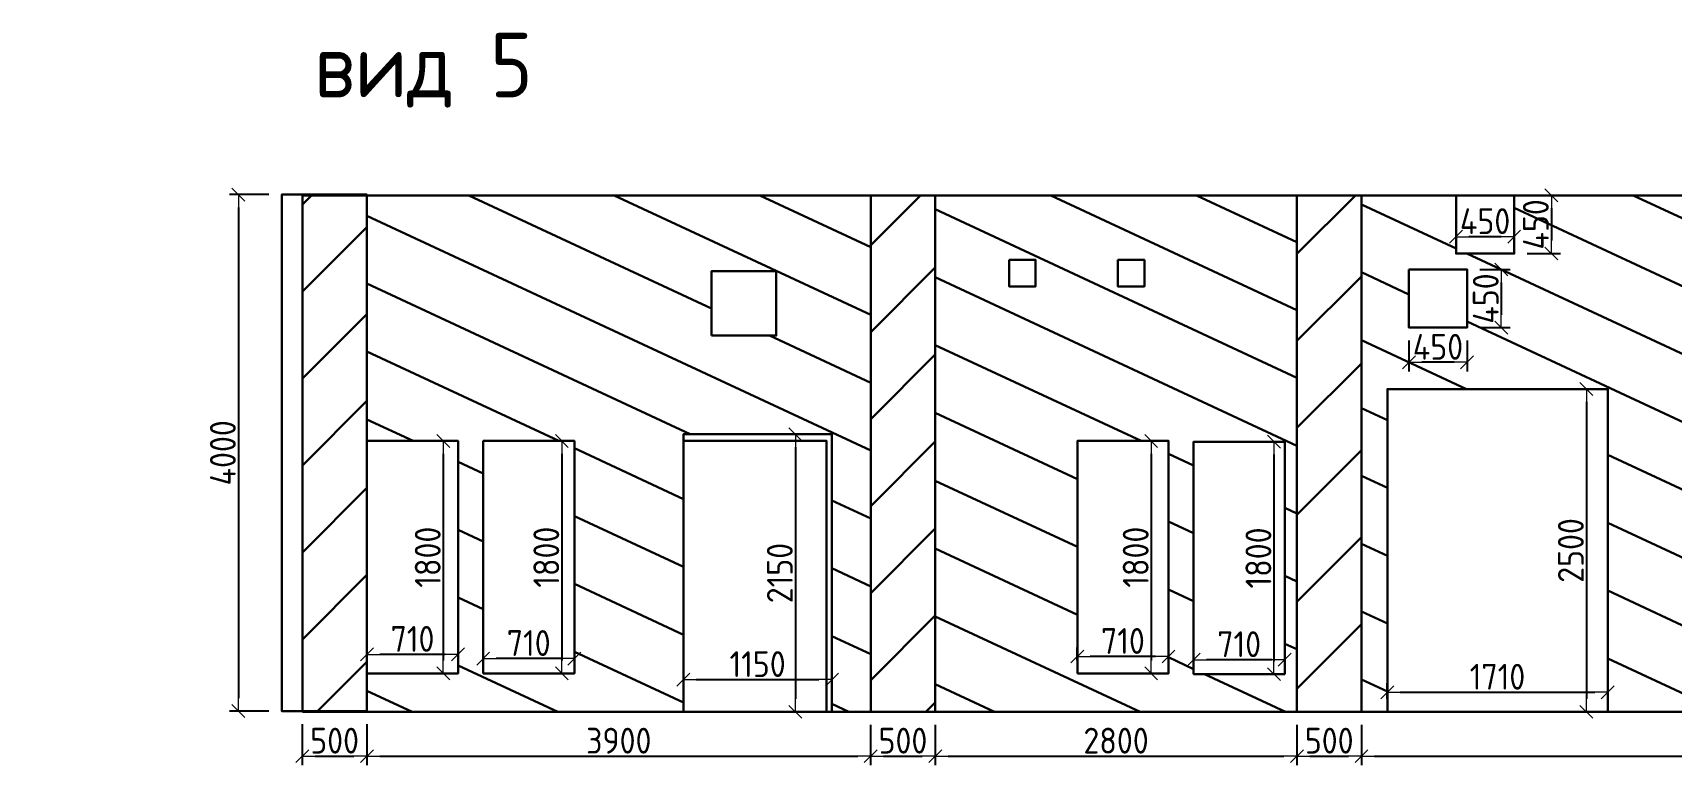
# Model space of a CAD drawing. Header units: millimetres. Extents: x -213536 to 1564669, y 70501 to 942238.
# Drawn here: x -22313 to -9628, y 116872 to 122544 of the extents above; entities that cross this region are included whole.
import ezdxf

# ---------------------------------------------------------------- set-up
doc = ezdxf.new("R2010")
doc.units = ezdxf.units.MM
doc.layers.add('1) серпянка', color=2, linetype='Continuous')
doc.layers.add('Основные линии', color=7, linetype='Continuous', lineweight=30)
doc.layers.add('Размеры', color=7, linetype='Continuous', lineweight=15)
doc.styles.add('СПДС', font='isocpeur.ttf', dxfattribs={"width": 0.9})
doc.dimstyles.new('Размера А3', dxfattribs={"dimtxt": 200, "dimasz": 100, "dimexe": 70, "dimexo": 100, "dimgap": 20, "dimtad": 1, "dimdec": 0, "dimrnd": 10, "dimzin": 0, "dimdsep": 46, "dimtxsty": 'СПДС', "dimblk": 'ARROWHEAD_6', "dimcen": 1, "dimclrd": 256, "dimclre": 256, "dimclrt": 256, "dimazin": 0, "dimtfac": 1, "dimtdec": 0, "dimtmove": 2, "dimatfit": 3, "dimfxl": 1, "dimtolj": 1, "dimtzin": 0, "dimarcsym": 0})

# ---------------------------------------------------------------- blocks, each defined once
blk = doc.blocks.new('ARROWHEAD_6')
at = {"color": 0, "linetype": 'Continuous'}
for p, q in [((0, 0), (-1, 0)), ((-0.5, -0.5), (0.5, 0.5))]:
    blk.add_line(p, q, dxfattribs=at)
blk = doc.blocks.new('*D983')
at = {"layer": 'Defpoints', "color": 0, "lineweight": 30, "transparency": 16777216}
for p in [(-20386, 121291), (-20721, 117291), (-20386, 117291)]:
    blk.add_point(p, dxfattribs=at)
at = {"layer": 'Размеры', "lineweight": -2, "transparency": 16777216}
for p, q in [((-20486, 121291), (-20791, 121291)), ((-20721, 121191), (-20721, 117391)), ((-20486, 117291), (-20791, 117291))]:
    blk.add_line(p, q, dxfattribs=at)
at = {"layer": 'Размеры', "lineweight": -2, "transparency": 16777216, "xscale": 100, "yscale": 100, "zscale": 100}
for p, rotation in [((-20721, 121291), 90), ((-20721, 117291), 270)]:
    blk.add_blockref('ARROWHEAD_6', p, dxfattribs=dict(at, rotation=rotation))
at = {"layer": 'Размеры', "lineweight": 25, "transparency": 16777216, "insert": (-20841, 119291), "char_height": 200, "attachment_point": 5, "rotation": 90, "style": 'СПДС'}
blk.add_mtext('\\A1;4000', dxfattribs=at)
blk = doc.blocks.new('*D984')
at = {"layer": 'Defpoints', "color": 0, "lineweight": 30, "transparency": 16777216}
for p in [(-20226, 117291), (-19726, 117291), (-19726, 116942)]:
    blk.add_point(p, dxfattribs=at)
at = {"layer": 'Размеры', "lineweight": -2, "transparency": 16777216}
for p, q in [((-20226, 117191), (-20226, 116872)), ((-19726, 117191), (-19726, 116872)), ((-20126, 116942), (-19826, 116942))]:
    blk.add_line(p, q, dxfattribs=at)
at = {"layer": 'Размеры', "lineweight": -2, "transparency": 16777216, "xscale": 100, "yscale": 100, "zscale": 100, "rotation": 180}
blk.add_blockref('ARROWHEAD_6', (-20226, 116942), dxfattribs=at)
at = {"layer": 'Размеры', "lineweight": -2, "transparency": 16777216, "xscale": 100, "yscale": 100, "zscale": 100}
blk.add_blockref('ARROWHEAD_6', (-19726, 116942), dxfattribs=at)
at = {"layer": 'Размеры', "lineweight": 25, "transparency": 16777216, "insert": (-19976, 117062), "char_height": 200, "attachment_point": 5, "style": 'СПДС'}
blk.add_mtext('\\A1;500', dxfattribs=at)
blk = doc.blocks.new('*D985')
at = {"layer": 'Defpoints', "color": 0, "lineweight": 30, "transparency": 16777216}
for p in [(-19726, 117285), (-15826, 117285), (-15826, 116942)]:
    blk.add_point(p, dxfattribs=at)
at = {"layer": 'Размеры', "lineweight": -2, "transparency": 16777216}
for p, q in [((-19726, 117185), (-19726, 116872)), ((-15826, 117185), (-15826, 116872)), ((-19626, 116942), (-15926, 116942))]:
    blk.add_line(p, q, dxfattribs=at)
at = {"layer": 'Размеры', "lineweight": -2, "transparency": 16777216, "xscale": 100, "yscale": 100, "zscale": 100, "rotation": 180}
blk.add_blockref('ARROWHEAD_6', (-19726, 116942), dxfattribs=at)
at = {"layer": 'Размеры', "lineweight": -2, "transparency": 16777216, "xscale": 100, "yscale": 100, "zscale": 100}
blk.add_blockref('ARROWHEAD_6', (-15826, 116942), dxfattribs=at)
at = {"layer": 'Размеры', "lineweight": 25, "transparency": 16777216, "insert": (-17776, 117062), "char_height": 200, "attachment_point": 5, "style": 'СПДС'}
blk.add_mtext('\\A1;3900', dxfattribs=at)
blk = doc.blocks.new('*D986')
at = {"layer": 'Defpoints', "color": 0, "lineweight": 30, "transparency": 16777216}
for p in [(-15826, 117285), (-15326, 117285), (-15326, 116942)]:
    blk.add_point(p, dxfattribs=at)
at = {"layer": 'Размеры', "lineweight": -2, "transparency": 16777216}
for p, q in [((-15826, 117185), (-15826, 116872)), ((-15326, 117185), (-15326, 116872)), ((-15726, 116942), (-15426, 116942))]:
    blk.add_line(p, q, dxfattribs=at)
at = {"layer": 'Размеры', "lineweight": -2, "transparency": 16777216, "xscale": 100, "yscale": 100, "zscale": 100, "rotation": 180}
blk.add_blockref('ARROWHEAD_6', (-15826, 116942), dxfattribs=at)
at = {"layer": 'Размеры', "lineweight": -2, "transparency": 16777216, "xscale": 100, "yscale": 100, "zscale": 100}
blk.add_blockref('ARROWHEAD_6', (-15326, 116942), dxfattribs=at)
at = {"layer": 'Размеры', "lineweight": 25, "transparency": 16777216, "insert": (-15576, 117062), "char_height": 200, "attachment_point": 5, "style": 'СПДС'}
blk.add_mtext('\\A1;500', dxfattribs=at)
blk = doc.blocks.new('*D987')
at = {"layer": 'Defpoints', "color": 0, "lineweight": 30, "transparency": 16777216}
for p in [(-15326, 117285), (-12526, 117285), (-12526, 116942)]:
    blk.add_point(p, dxfattribs=at)
at = {"layer": 'Размеры', "lineweight": -2, "transparency": 16777216}
for p, q in [((-15326, 117185), (-15326, 116872)), ((-12526, 117185), (-12526, 116872)), ((-15226, 116942), (-12626, 116942))]:
    blk.add_line(p, q, dxfattribs=at)
at = {"layer": 'Размеры', "lineweight": -2, "transparency": 16777216, "xscale": 100, "yscale": 100, "zscale": 100, "rotation": 180}
blk.add_blockref('ARROWHEAD_6', (-15326, 116942), dxfattribs=at)
at = {"layer": 'Размеры', "lineweight": -2, "transparency": 16777216, "xscale": 100, "yscale": 100, "zscale": 100}
blk.add_blockref('ARROWHEAD_6', (-12526, 116942), dxfattribs=at)
at = {"layer": 'Размеры', "lineweight": 25, "transparency": 16777216, "insert": (-13926, 117062), "char_height": 200, "attachment_point": 5, "style": 'СПДС'}
blk.add_mtext('\\A1;2800', dxfattribs=at)
blk = doc.blocks.new('*D988')
at = {"layer": 'Defpoints', "color": 0, "lineweight": 30, "transparency": 16777216}
for p in [(-12526, 117285), (-12026, 117285), (-12026, 116942)]:
    blk.add_point(p, dxfattribs=at)
at = {"layer": 'Размеры', "lineweight": -2, "transparency": 16777216}
for p, q in [((-12526, 117185), (-12526, 116872)), ((-12026, 117185), (-12026, 116872)), ((-12426, 116942), (-12126, 116942))]:
    blk.add_line(p, q, dxfattribs=at)
at = {"layer": 'Размеры', "lineweight": -2, "transparency": 16777216, "xscale": 100, "yscale": 100, "zscale": 100, "rotation": 180}
blk.add_blockref('ARROWHEAD_6', (-12526, 116942), dxfattribs=at)
at = {"layer": 'Размеры', "lineweight": -2, "transparency": 16777216, "xscale": 100, "yscale": 100, "zscale": 100}
blk.add_blockref('ARROWHEAD_6', (-12026, 116942), dxfattribs=at)
at = {"layer": 'Размеры', "lineweight": 25, "transparency": 16777216, "insert": (-12276, 117062), "char_height": 200, "attachment_point": 5, "style": 'СПДС'}
blk.add_mtext('\\A1;500', dxfattribs=at)
blk = doc.blocks.new('*D989')
at = {"layer": 'Defpoints', "color": 0, "lineweight": 30, "transparency": 16777216}
for p in [(-12026, 117285), (-6526, 117285), (-6526, 116942)]:
    blk.add_point(p, dxfattribs=at)
at = {"layer": 'Размеры', "lineweight": -2, "transparency": 16777216}
for p, q in [((-12026, 117185), (-12026, 116872)), ((-6526, 117185), (-6526, 116872)), ((-11926, 116942), (-6626, 116942))]:
    blk.add_line(p, q, dxfattribs=at)
at = {"layer": 'Размеры', "lineweight": -2, "transparency": 16777216, "xscale": 100, "yscale": 100, "zscale": 100, "rotation": 180}
blk.add_blockref('ARROWHEAD_6', (-12026, 116942), dxfattribs=at)
at = {"layer": 'Размеры', "lineweight": -2, "transparency": 16777216, "xscale": 100, "yscale": 100, "zscale": 100}
blk.add_blockref('ARROWHEAD_6', (-6526, 116942), dxfattribs=at)
at = {"layer": 'Размеры', "lineweight": 25, "transparency": 16777216, "insert": (-9276, 117062), "char_height": 200, "attachment_point": 5, "style": 'СПДС'}
blk.add_mtext('\\A1;5500', dxfattribs=at)
blk = doc.blocks.new('*D1038')
at = {"layer": 'Defpoints', "color": 0, "lineweight": 30, "transparency": 16777216}
for p in [(-16126, 119435), (-16409, 117285), (-16126, 117285)]:
    blk.add_point(p, dxfattribs=at)
at = {"layer": 'Размеры', "lineweight": -2, "transparency": 16777216}
for p, q in [((-16226, 119435), (-16479, 119435)), ((-16409, 119335), (-16409, 117385)), ((-16226, 117285), (-16479, 117285))]:
    blk.add_line(p, q, dxfattribs=at)
at = {"layer": 'Размеры', "lineweight": -2, "transparency": 16777216, "xscale": 100, "yscale": 100, "zscale": 100}
for p, rotation in [((-16409, 119435), 90), ((-16409, 117285), 270)]:
    blk.add_blockref('ARROWHEAD_6', p, dxfattribs=dict(at, rotation=rotation))
at = {"layer": 'Размеры', "lineweight": 25, "transparency": 16777216, "insert": (-16529, 118360), "char_height": 200, "attachment_point": 5, "rotation": 90, "style": 'СПДС'}
blk.add_mtext('\\A1;2150', dxfattribs=at)
blk = doc.blocks.new('*D1039')
at = {"layer": 'Defpoints', "color": 0, "lineweight": 30, "transparency": 16777216}
for p in [(-16126, 117535), (-17276, 117285), (-16126, 117285)]:
    blk.add_point(p, dxfattribs=at)
at = {"layer": 'Размеры', "lineweight": -2, "transparency": 16777216}
for p, q in [((-17276, 117385), (-17276, 117605)), ((-16126, 117385), (-16126, 117605)), ((-17176, 117535), (-16226, 117535))]:
    blk.add_line(p, q, dxfattribs=at)
at = {"layer": 'Размеры', "lineweight": -2, "transparency": 16777216, "xscale": 100, "yscale": 100, "zscale": 100, "rotation": 180}
blk.add_blockref('ARROWHEAD_6', (-17276, 117535), dxfattribs=at)
at = {"layer": 'Размеры', "lineweight": -2, "transparency": 16777216, "xscale": 100, "yscale": 100, "zscale": 100}
blk.add_blockref('ARROWHEAD_6', (-16126, 117535), dxfattribs=at)
at = {"layer": 'Размеры', "lineweight": 25, "transparency": 16777216, "insert": (-16701, 117655), "char_height": 200, "attachment_point": 5, "style": 'СПДС'}
blk.add_mtext('\\A1;1150', dxfattribs=at)
blk = doc.blocks.new('*D1040')
at = {"layer": 'Defpoints', "color": 0, "lineweight": 30, "transparency": 16777216}
for p in [(-18120, 119383), (-18217, 117583), (-18120, 117583)]:
    blk.add_point(p, dxfattribs=at)
at = {"layer": 'Размеры', "lineweight": -2, "transparency": 16777216}
for p, q in [((-18220, 119383), (-18287, 119383)), ((-18217, 119283), (-18217, 117683)), ((-18220, 117583), (-18287, 117583))]:
    blk.add_line(p, q, dxfattribs=at)
at = {"layer": 'Размеры', "lineweight": -2, "transparency": 16777216, "xscale": 100, "yscale": 100, "zscale": 100}
for p, rotation in [((-18217, 119383), 90), ((-18217, 117583), 270)]:
    blk.add_blockref('ARROWHEAD_6', p, dxfattribs=dict(at, rotation=rotation))
at = {"layer": 'Размеры', "lineweight": 25, "transparency": 16777216, "insert": (-18337, 118483), "char_height": 200, "attachment_point": 5, "rotation": 90, "style": 'СПДС'}
blk.add_mtext('\\A1;1800', dxfattribs=at)
blk = doc.blocks.new('*D1041')
at = {"layer": 'Defpoints', "color": 0, "lineweight": 30, "transparency": 16777216}
for p in [(-18826, 117698), (-18826, 117583), (-18120, 117583)]:
    blk.add_point(p, dxfattribs=at)
at = {"layer": 'Размеры', "lineweight": -2, "transparency": 16777216}
for p, q in [((-18826, 117683), (-18826, 117768)), ((-18120, 117683), (-18120, 117768)), ((-18220, 117698), (-18726, 117698))]:
    blk.add_line(p, q, dxfattribs=at)
at = {"layer": 'Размеры', "lineweight": -2, "transparency": 16777216, "xscale": 100, "yscale": 100, "zscale": 100, "rotation": 180}
blk.add_blockref('ARROWHEAD_6', (-18826, 117698), dxfattribs=at)
at = {"layer": 'Размеры', "lineweight": -2, "transparency": 16777216, "xscale": 100, "yscale": 100, "zscale": 100}
blk.add_blockref('ARROWHEAD_6', (-18120, 117698), dxfattribs=at)
at = {"layer": 'Размеры', "lineweight": 25, "transparency": 16777216, "insert": (-18473, 117818), "char_height": 200, "attachment_point": 5, "style": 'СПДС'}
blk.add_mtext('\\A1;710', dxfattribs=at)
blk = doc.blocks.new('*D1042')
at = {"layer": 'Defpoints', "color": 0, "lineweight": 30, "transparency": 16777216}
for p in [(-19020, 119383), (-19135, 117583), (-19020, 117583)]:
    blk.add_point(p, dxfattribs=at)
at = {"layer": 'Размеры', "lineweight": -2, "transparency": 16777216}
for p, q in [((-19120, 119383), (-19205, 119383)), ((-19135, 119283), (-19135, 117683)), ((-19120, 117583), (-19205, 117583))]:
    blk.add_line(p, q, dxfattribs=at)
at = {"layer": 'Размеры', "lineweight": -2, "transparency": 16777216, "xscale": 100, "yscale": 100, "zscale": 100}
for p, rotation in [((-19135, 119383), 90), ((-19135, 117583), 270)]:
    blk.add_blockref('ARROWHEAD_6', p, dxfattribs=dict(at, rotation=rotation))
at = {"layer": 'Размеры', "lineweight": 25, "transparency": 16777216, "insert": (-19255, 118483), "char_height": 200, "attachment_point": 5, "rotation": 90, "style": 'СПДС'}
blk.add_mtext('\\A1;1800', dxfattribs=at)
blk = doc.blocks.new('*D1043')
at = {"layer": 'Defpoints', "color": 0, "lineweight": 30, "transparency": 16777216}
for p in [(-19726, 117730), (-19726, 117583), (-19020, 117583)]:
    blk.add_point(p, dxfattribs=at)
at = {"layer": 'Размеры', "lineweight": -2, "transparency": 16777216}
for p, q in [((-19726, 117683), (-19726, 117800)), ((-19120, 117730), (-19626, 117730)), ((-19020, 117683), (-19020, 117800))]:
    blk.add_line(p, q, dxfattribs=at)
at = {"layer": 'Размеры', "lineweight": -2, "transparency": 16777216, "xscale": 100, "yscale": 100, "zscale": 100, "rotation": 180}
blk.add_blockref('ARROWHEAD_6', (-19726, 117730), dxfattribs=at)
at = {"layer": 'Размеры', "lineweight": -2, "transparency": 16777216, "xscale": 100, "yscale": 100, "zscale": 100}
blk.add_blockref('ARROWHEAD_6', (-19020, 117730), dxfattribs=at)
at = {"layer": 'Размеры', "lineweight": 25, "transparency": 16777216, "insert": (-19373, 117850), "char_height": 200, "attachment_point": 5, "style": 'СПДС'}
blk.add_mtext('\\A1;710', dxfattribs=at)
blk = doc.blocks.new('*D1044')
at = {"layer": 'Defpoints', "color": 0, "lineweight": 30, "transparency": 16777216}
for p in [(-13520, 119383), (-13654, 117583), (-13520, 117583)]:
    blk.add_point(p, dxfattribs=at)
at = {"layer": 'Размеры', "lineweight": -2, "transparency": 16777216}
for p, q in [((-13620, 119383), (-13724, 119383)), ((-13654, 119283), (-13654, 117683)), ((-13620, 117583), (-13724, 117583))]:
    blk.add_line(p, q, dxfattribs=at)
at = {"layer": 'Размеры', "lineweight": -2, "transparency": 16777216, "xscale": 100, "yscale": 100, "zscale": 100}
for p, rotation in [((-13654, 119383), 90), ((-13654, 117583), 270)]:
    blk.add_blockref('ARROWHEAD_6', p, dxfattribs=dict(at, rotation=rotation))
at = {"layer": 'Размеры', "lineweight": 25, "transparency": 16777216, "insert": (-13774, 118483), "char_height": 200, "attachment_point": 5, "rotation": 90, "style": 'СПДС'}
blk.add_mtext('\\A1;1800', dxfattribs=at)
blk = doc.blocks.new('*D1045')
at = {"layer": 'Defpoints', "color": 0, "lineweight": 30, "transparency": 16777216}
for p in [(-14226, 117714), (-14226, 117583), (-13520, 117583)]:
    blk.add_point(p, dxfattribs=at)
at = {"layer": 'Размеры', "lineweight": -2, "transparency": 16777216}
for p, q in [((-14226, 117683), (-14226, 117784)), ((-13520, 117683), (-13520, 117784)), ((-13620, 117714), (-14126, 117714))]:
    blk.add_line(p, q, dxfattribs=at)
at = {"layer": 'Размеры', "lineweight": -2, "transparency": 16777216, "xscale": 100, "yscale": 100, "zscale": 100, "rotation": 180}
blk.add_blockref('ARROWHEAD_6', (-14226, 117714), dxfattribs=at)
at = {"layer": 'Размеры', "lineweight": -2, "transparency": 16777216, "xscale": 100, "yscale": 100, "zscale": 100}
blk.add_blockref('ARROWHEAD_6', (-13520, 117714), dxfattribs=at)
at = {"layer": 'Размеры', "lineweight": 25, "transparency": 16777216, "insert": (-13873, 117834), "char_height": 200, "attachment_point": 5, "style": 'СПДС'}
blk.add_mtext('\\A1;710', dxfattribs=at)
blk = doc.blocks.new('*D1046')
at = {"layer": 'Defpoints', "color": 0, "lineweight": 30, "transparency": 16777216}
for p in [(-13326, 117689), (-13326, 117577), (-12620, 117577)]:
    blk.add_point(p, dxfattribs=at)
at = {"layer": 'Размеры', "lineweight": -2, "transparency": 16777216}
for p, q in [((-13326, 117677), (-13326, 117759)), ((-12620, 117677), (-12620, 117759)), ((-12720, 117689), (-13226, 117689))]:
    blk.add_line(p, q, dxfattribs=at)
at = {"layer": 'Размеры', "lineweight": -2, "transparency": 16777216, "xscale": 100, "yscale": 100, "zscale": 100, "rotation": 180}
blk.add_blockref('ARROWHEAD_6', (-13326, 117689), dxfattribs=at)
at = {"layer": 'Размеры', "lineweight": -2, "transparency": 16777216, "xscale": 100, "yscale": 100, "zscale": 100}
blk.add_blockref('ARROWHEAD_6', (-12620, 117689), dxfattribs=at)
at = {"layer": 'Размеры', "lineweight": 25, "transparency": 16777216, "insert": (-12973, 117809), "char_height": 200, "attachment_point": 5, "style": 'СПДС'}
blk.add_mtext('\\A1;710', dxfattribs=at)
blk = doc.blocks.new('*D1047')
at = {"layer": 'Defpoints', "color": 0, "lineweight": 30, "transparency": 16777216}
for p in [(-12620, 119377), (-12704, 117577), (-12620, 117577)]:
    blk.add_point(p, dxfattribs=at)
at = {"layer": 'Размеры', "lineweight": -2, "transparency": 16777216}
for p, q in [((-12720, 119377), (-12774, 119377)), ((-12704, 119277), (-12704, 117677)), ((-12720, 117577), (-12774, 117577))]:
    blk.add_line(p, q, dxfattribs=at)
at = {"layer": 'Размеры', "lineweight": -2, "transparency": 16777216, "xscale": 100, "yscale": 100, "zscale": 100}
for p, rotation in [((-12704, 119377), 90), ((-12704, 117577), 270)]:
    blk.add_blockref('ARROWHEAD_6', p, dxfattribs=dict(at, rotation=rotation))
at = {"layer": 'Размеры', "lineweight": 25, "transparency": 16777216, "insert": (-12824, 118477), "char_height": 200, "attachment_point": 5, "rotation": 90, "style": 'СПДС'}
blk.add_mtext('\\A1;1800', dxfattribs=at)
blk = doc.blocks.new('*D1048')
at = {"layer": 'Defpoints', "color": 0, "lineweight": 30, "transparency": 16777216}
for p in [(-10120, 117437), (-11826, 117285), (-10120, 117285)]:
    blk.add_point(p, dxfattribs=at)
at = {"layer": 'Размеры', "lineweight": -2, "transparency": 16777216}
for p, q in [((-11826, 117385), (-11826, 117507)), ((-10120, 117385), (-10120, 117507)), ((-11726, 117437), (-10220, 117437))]:
    blk.add_line(p, q, dxfattribs=at)
at = {"layer": 'Размеры', "lineweight": -2, "transparency": 16777216, "xscale": 100, "yscale": 100, "zscale": 100, "rotation": 180}
blk.add_blockref('ARROWHEAD_6', (-11826, 117437), dxfattribs=at)
at = {"layer": 'Размеры', "lineweight": -2, "transparency": 16777216, "xscale": 100, "yscale": 100, "zscale": 100}
blk.add_blockref('ARROWHEAD_6', (-10120, 117437), dxfattribs=at)
at = {"layer": 'Размеры', "lineweight": 25, "transparency": 16777216, "insert": (-10973, 117557), "char_height": 200, "attachment_point": 5, "style": 'СПДС'}
blk.add_mtext('\\A1;1710', dxfattribs=at)
blk = doc.blocks.new('*D1049')
at = {"layer": 'Defpoints', "color": 0, "lineweight": 30, "transparency": 16777216}
for p in [(-10120, 119785), (-10285, 117285), (-10120, 117285)]:
    blk.add_point(p, dxfattribs=at)
at = {"layer": 'Размеры', "lineweight": -2, "transparency": 16777216}
for p, q in [((-10220, 119785), (-10355, 119785)), ((-10285, 119685), (-10285, 117385)), ((-10220, 117285), (-10355, 117285))]:
    blk.add_line(p, q, dxfattribs=at)
at = {"layer": 'Размеры', "lineweight": -2, "transparency": 16777216, "xscale": 100, "yscale": 100, "zscale": 100}
for p, rotation in [((-10285, 119785), 90), ((-10285, 117285), 270)]:
    blk.add_blockref('ARROWHEAD_6', p, dxfattribs=dict(at, rotation=rotation))
at = {"layer": 'Размеры', "lineweight": 25, "transparency": 16777216, "insert": (-10405, 118535), "char_height": 200, "attachment_point": 5, "rotation": 90, "style": 'СПДС'}
blk.add_mtext('\\A1;2500', dxfattribs=at)
blk = doc.blocks.new('*D1074')
at = {"layer": 'Defpoints', "color": 0, "lineweight": 30, "transparency": 16777216}
for p in [(-11659, 120261), (-11209, 120261), (-11659, 119992)]:
    blk.add_point(p, dxfattribs=at)
at = {"layer": 'Размеры', "lineweight": -2, "transparency": 16777216}
for p, q in [((-11659, 120161), (-11659, 119922)), ((-11209, 120161), (-11209, 119922)), ((-11309, 119992), (-11559, 119992))]:
    blk.add_line(p, q, dxfattribs=at)
at = {"layer": 'Размеры', "lineweight": -2, "transparency": 16777216, "xscale": 100, "yscale": 100, "zscale": 100, "rotation": 180}
blk.add_blockref('ARROWHEAD_6', (-11659, 119992), dxfattribs=at)
at = {"layer": 'Размеры', "lineweight": -2, "transparency": 16777216, "xscale": 100, "yscale": 100, "zscale": 100}
blk.add_blockref('ARROWHEAD_6', (-11209, 119992), dxfattribs=at)
at = {"layer": 'Размеры', "lineweight": 25, "transparency": 16777216, "insert": (-11434, 120112), "char_height": 200, "attachment_point": 5, "style": 'СПДС'}
blk.add_mtext('\\A1;450', dxfattribs=at)
blk = doc.blocks.new('*D1075')
at = {"layer": 'Defpoints', "color": 0, "lineweight": 30, "transparency": 16777216}
for p in [(-11209, 120711), (-11209, 120261), (-10944, 120261)]:
    blk.add_point(p, dxfattribs=at)
at = {"layer": 'Размеры', "lineweight": -2, "transparency": 16777216}
for p, q in [((-11109, 120711), (-10874, 120711)), ((-10944, 120611), (-10944, 120361)), ((-11109, 120261), (-10874, 120261))]:
    blk.add_line(p, q, dxfattribs=at)
at = {"layer": 'Размеры', "lineweight": -2, "transparency": 16777216, "xscale": 100, "yscale": 100, "zscale": 100}
for p, rotation in [((-10944, 120711), 90), ((-10944, 120261), 270)]:
    blk.add_blockref('ARROWHEAD_6', p, dxfattribs=dict(at, rotation=rotation))
at = {"layer": 'Размеры', "lineweight": 25, "transparency": 16777216, "insert": (-11064, 120486), "char_height": 200, "attachment_point": 5, "rotation": 90, "style": 'СПДС'}
blk.add_mtext('\\A1;450', dxfattribs=at)
blk = doc.blocks.new('*D1076')
at = {"layer": 'Defpoints', "color": 0, "lineweight": 30, "transparency": 16777216}
for p in [(-10844, 121285), (-10844, 120835), (-10556, 120835)]:
    blk.add_point(p, dxfattribs=at)
at = {"layer": 'Размеры', "lineweight": -2, "transparency": 16777216}
for p, q in [((-10744, 121285), (-10486, 121285)), ((-10556, 121185), (-10556, 120935)), ((-10744, 120835), (-10486, 120835))]:
    blk.add_line(p, q, dxfattribs=at)
at = {"layer": 'Размеры', "lineweight": -2, "transparency": 16777216, "xscale": 100, "yscale": 100, "zscale": 100}
for p, rotation in [((-10556, 121285), 90), ((-10556, 120835), 270)]:
    blk.add_blockref('ARROWHEAD_6', p, dxfattribs=dict(at, rotation=rotation))
at = {"layer": 'Размеры', "lineweight": 25, "transparency": 16777216, "insert": (-10676, 121060), "char_height": 200, "attachment_point": 5, "rotation": 90, "style": 'СПДС'}
blk.add_mtext('\\A1;450', dxfattribs=at)
blk = doc.blocks.new('*D1077')
at = {"layer": 'Defpoints', "color": 0, "lineweight": 30, "transparency": 16777216}
for p in [(-11294, 120965), (-11294, 120835), (-10844, 120835)]:
    blk.add_point(p, dxfattribs=at)
at = {"layer": 'Размеры', "lineweight": -2, "transparency": 16777216}
for p, q in [((-11294, 120935), (-11294, 121035)), ((-10844, 120935), (-10844, 121035)), ((-10944, 120965), (-11194, 120965))]:
    blk.add_line(p, q, dxfattribs=at)
at = {"layer": 'Размеры', "lineweight": -2, "transparency": 16777216, "xscale": 100, "yscale": 100, "zscale": 100, "rotation": 180}
blk.add_blockref('ARROWHEAD_6', (-11294, 120965), dxfattribs=at)
at = {"layer": 'Размеры', "lineweight": -2, "transparency": 16777216, "xscale": 100, "yscale": 100, "zscale": 100}
blk.add_blockref('ARROWHEAD_6', (-10844, 120965), dxfattribs=at)
at = {"layer": 'Размеры', "lineweight": 25, "transparency": 16777216, "insert": (-11069, 121085), "char_height": 200, "attachment_point": 5, "style": 'СПДС'}
blk.add_mtext('\\A1;450', dxfattribs=at)

msp = doc.modelspace()

# ---------------------------------------------------------------- hatches: boundary and pattern name
at = {"lineweight": 30}
h = msp.add_hatch(dxfattribs=at)
h.set_pattern_fill('ANSI31', color=2, scale=150)
h.paths.add_polyline_path([(-52416.2, 121284.7), (-52591, 121284.7), (-52591, 117284.7), (-52416.2, 117284.7)])
h.paths.add_polyline_path([(-48824.8, 121284.7), (-49074.8, 121284.7), (-49074.8, 117284.7), (-48824.8, 117284.7)])
h.paths.add_polyline_path([(-41253.1, 121284.7), (-42443.1, 121284.7), (-42443.1, 117284.7), (-41253.1, 117284.7)])
h.paths.add_polyline_path([(-46224.8, 121284.7), (-46474.8, 121284.7), (-46474.8, 117284.7), (-46224.8, 117284.7)])
h.paths.add_polyline_path([(-41078.3, 121284.7), (-41253.1, 121284.7), (-41253.1, 117284.7), (-41078.3, 117284.7)])
h.paths.add_polyline_path([(-27289.5, 121284.7), (-27789.7, 121284.7), (-27789.7, 117284.7), (-27289.5, 117284.7)])
h.paths.add_polyline_path([(-22949.6, 121284.7), (-27129.6, 121284.7), (-27129.6, 119684.7), (-22949.6, 119684.7)])
h.paths.add_polyline_path([(-19725.8, 121284.7), (-20225.8, 121284.7), (-20225.8, 117290.7), (-19725.8, 117290.7)])
h.paths.add_polyline_path([(17712.2, 121284.7), (17474.2, 121284.7), (17474.2, 117284.7), (17712.2, 117284.7)])
h.paths.add_polyline_path([(14474.2, 121284.7), (13974.2, 121284.7), (13974.2, 117290.7), (14474.2, 117290.7)])
h.paths.add_polyline_path([(8974.2, 121284.7), (8474.2, 121284.7), (8474.2, 117284.7), (8974.2, 117284.7)])
h.paths.add_polyline_path([(5974.2, 121284.7), (5474.2, 121284.7), (5474.2, 117284.7), (5974.2, 117284.7)])
h.paths.add_polyline_path([(2974.2, 121284.7), (2474.2, 121284.7), (2474.2, 117284.7), (2974.2, 117284.7)])
h.paths.add_polyline_path([(-3025.8, 121284.7), (-3525.8, 121284.7), (-3525.8, 117284.7), (-3025.8, 117284.7)])
h.paths.add_polyline_path([(-6025.8, 121284.7), (-6525.8, 121284.7), (-6525.8, 117284.7), (-6025.8, 117284.7)])
h.paths.add_polyline_path([(-12025.8, 121284.7), (-12525.8, 121284.7), (-12525.8, 117284.7), (-12025.8, 117284.7)])
h.paths.add_polyline_path([(-15325.8, 121284.7), (-15825.8, 121284.7), (-15825.8, 117284.7), (-15325.8, 117284.7)])
h.paths.add_polyline_path([(-78398, 117984.7), (-82578, 117984.7), (-82578, 117284.7), (-78398, 117284.7)])
h.paths.add_polyline_path([(-78128, 121284.7), (-78398, 121284.7), (-78398, 117284.7), (-78128, 117284.7)])
h.paths.add_polyline_path([(-78398, 121284.7), (-82578, 121284.7), (-82578, 120684.7), (-78398, 120684.7)])
h.paths.add_polyline_path([(-73538, 121284.7), (-77038, 121284.7), (-77038, 120684.7), (-73538, 120684.7)])
h.paths.add_polyline_path([(-77038, 121284.7), (-77308, 121284.7), (-77308, 117284.7), (-77038, 117284.7)])
h.paths.add_polyline_path([(-73538, 117984.7), (-77038, 117984.7), (-77038, 117284.7), (-73538, 117284.7)])
h.paths.add_polyline_path([(-72788, 121284.7), (-73038, 121284.7), (-73038, 117284.7), (-72788, 117284.7)])
h.paths.add_polyline_path([(-69400, 121284.7), (-72788, 121284.7), (-72788, 117284.7), (-69400, 117284.7)])
h.paths.add_polyline_path([(-63303, 121284.7), (-63828, 121284.7), (-63828, 117284.7), (-63303, 117284.7)])
h = msp.add_hatch(dxfattribs=at)
h.set_pattern_fill('ANSI31', color=4, scale=150, angle=110)
h.paths.add_polyline_path([(-66808, 121284.7), (-69400, 121284.7), (-69400, 117284.7), (-66808, 117284.7)])
h.paths.add_polyline_path([(-66348, 121284.7), (-66808, 121284.7), (-66808, 117284.7), (-66348, 117284.7)])
h.paths.add_polyline_path([(-63828, 121284.7), (-66348, 121284.7), (-66348, 117284.7), (-63828, 117284.7)])
h.paths.add_polyline_path([(-60056.4, 121284.7), (-63303, 121284.7), (-63303, 117284.7), (-60056.4, 117284.7)])
h.paths.add_polyline_path([(-59596.4, 121284.7), (-60056.4, 121284.7), (-60056.4, 117284.7), (-59596.4, 117284.7)])
h.paths.add_polyline_path([(-57621.6, 121284.7), (-57855, 121284.7), (-57855, 120917.3), (-58222.5, 120917.3), (-58222.5, 121284.7), (-59596.4, 121284.7), (-59596.4, 117284.7), (-59416.4, 117284.7), (-59416.4, 119784.7), (-57746.4, 119784.7), (-57746.4, 117284.7), (-57621.6, 117284.7)])
h.paths.add_polyline_path([(-56911.6, 121284.7), (-57621.6, 121284.7), (-57621.6, 117284.7), (-56911.6, 117284.7)])
h.paths.add_polyline_path([(-56643, 121284.7), (-56911.6, 121284.7), (-56911.6, 117284.7), (-56643, 117284.7)])
h.paths.add_polyline_path([(-51574.8, 121284.7), (-52416.2, 121284.7), (-52416.2, 117284.7), (-51574.8, 117284.7)])
h.paths.add_polyline_path([(-49074.8, 121284.7), (-51574.8, 121284.7), (-51574.8, 117284.7), (-49074.8, 117284.7)])
h.paths.add_polyline_path([(-46474.8, 121284.7), (-48824.8, 121284.7), (-48824.8, 117284.7), (-46474.8, 117284.7)])
h.paths.add_polyline_path([(-43284.6, 121284.7), (-46224.8, 121284.7), (-46224.8, 117284.7), (-43284.6, 117284.7)])
h.paths.add_polyline_path([(-42443.1, 121284.7), (-43284.6, 121284.7), (-43284.6, 117284.7), (-42443.1, 117284.7)])
h.paths.add_polyline_path([(-15825.8, 121284.7), (-19725.8, 121284.7), (-19725.8, 119383.1), (-19019.8, 119383.1), (-19019.8, 117583.1), (-19725.8, 117583.1), (-19725.8, 117284.7), (-17275.8, 117284.7), (-17275.8, 119434.7), (-16125.8, 119434.7), (-16125.8, 117284.7), (-15825.8, 117284.7)])
h.paths.add_polyline_path([(-17057.4, 120198.7), (-17057.4, 120698.7), (-16557.4, 120698.7), (-16557.4, 120198.7)], flags=16)
h.paths.add_polyline_path([(-18119.8, 119383.1), (-18119.8, 117583.1), (-18825.8, 117583.1), (-18825.8, 119383.1)], flags=16)
h.paths.add_polyline_path([(-12525.8, 121284.7), (-15325.8, 121284.7), (-15325.8, 117284.7), (-12525.8, 117284.7)])
h.paths.add_polyline_path([(-12619.8, 119377.1), (-12619.8, 117577.1), (-13325.8, 117577.1), (-13325.8, 119377.1)], flags=16)
h.paths.add_polyline_path([(-13519.8, 119383.1), (-13519.8, 117583.1), (-14225.8, 117583.1), (-14225.8, 119383.1)], flags=16)
h.paths.add_polyline_path([(-13707.2, 120579.7), (-13912.8, 120579.7), (-13912.8, 120785.2), (-13707.2, 120785.2)], flags=16)
h.paths.add_polyline_path([(-14548.7, 120579.7), (-14754.3, 120579.7), (-14754.3, 120785.2), (-14548.7, 120785.2)], flags=16)
h.paths.add_polyline_path([(-6525.8, 121284.7), (-10843.9, 121284.7), (-10843.9, 120834.7), (-11293.9, 120834.7), (-11293.9, 121284.7), (-12025.8, 121284.7), (-12025.8, 117284.7), (-11825.8, 117284.7), (-11825.8, 119784.7), (-10119.8, 119784.7), (-10119.8, 117284.7), (-6525.8, 117284.7)])
h.paths.add_polyline_path([(-8845.8, 119790.7), (-8005.8, 119790.7), (-8005.8, 118990.7), (-8845.8, 118990.7)], flags=16)
h.paths.add_polyline_path([(-11208.8, 120261.3), (-11658.8, 120261.3), (-11658.8, 120711.3), (-11208.8, 120711.3)], flags=16)
h.paths.add_polyline_path([(-3525.8, 121284.7), (-4718.1, 121284.7), (-4718.1, 120955.1), (-5047.7, 120955.1), (-5047.7, 121284.7), (-6025.8, 121284.7), (-6025.8, 117284.7), (-3525.8, 117284.7)])
h.paths.add_polyline_path([(-4945.8, 119790.7), (-4105.8, 119790.7), (-4105.8, 118990.7), (-4945.8, 118990.7)], flags=16)
h.paths.add_polyline_path([(2474.2, 121284.7), (1673.8, 121284.7), (1673.8, 120949.1), (1344.2, 120949.1), (1344.2, 121284.7), (31.7, 121284.7), (31.7, 120834.7), (-418.3, 120834.7), (-418.3, 121284.7), (-3025.8, 121284.7), (-3025.8, 117284.7), (374.2, 117284.7), (374.2, 119784.7), (2080.2, 119784.7), (2080.2, 117284.7), (2474.2, 117284.7)])
h.paths.add_polyline_path([(5474.2, 121284.7), (2974.2, 121284.7), (2974.2, 117284.7), (5474.2, 117284.7)])
h.paths.add_polyline_path([(4304.2, 119790.7), (5144.2, 119790.7), (5144.2, 118990.7), (4304.2, 118990.7)], flags=16)
h.paths.add_polyline_path([(8474.2, 121284.7), (5974.2, 121284.7), (5974.2, 117284.7), (8474.2, 117284.7)])
h.paths.add_polyline_path([(13974.2, 121284.7), (8974.2, 121284.7), (8974.2, 117284.7), (13974.2, 117284.7)])
h.paths.add_polyline_path([(11504.2, 119790.7), (13244.2, 119790.7), (13244.2, 118990.7), (11504.2, 118990.7)], flags=16)
h.paths.add_polyline_path([(17474.2, 121284.7), (15974.2, 121284.7), (15974.2, 120834.7), (15524.2, 120834.7), (15524.2, 121284.7), (14474.2, 121284.7), (14474.2, 117284.7), (14974.2, 117284.7), (14974.2, 119790.7), (16680.2, 119790.7), (16680.2, 117284.7), (17474.2, 117284.7)])

# ---------------------------------------------------------------- linework, layer by layer
at = {"color": 18, "lineweight": 30, "true_color": 0x000000}
msp.add_lwpolyline([(-20225.8, 117290.7), (-20225.8, 121290.7), (-20385.7, 121290.7), (-20385.7, 117290.7)], close=True, dxfattribs=at)
at = {"color": 2, "lineweight": 30}
for points in [[(-19725.8, 117290.7), (-19725.8, 121290.7), (-20225.8, 121290.7), (-20225.8, 117290.7)], [(-20225.8, 117284.7), (-20225.8, 121284.7), (17712.2, 121284.7), (17712.2, 117284.7)], [(-15325.8, 117284.7), (-15325.8, 121284.7), (-15825.8, 121284.7), (-15825.8, 117284.7)], [(-12025.8, 117284.7), (-12025.8, 121284.7), (-12525.8, 121284.7), (-12525.8, 117284.7)]]:
    msp.add_lwpolyline(points, close=True, dxfattribs=at)
at = {"color": 152, "lineweight": 30, "true_color": 0x2776bb}
for points in [[(-19725.8, 121284.7), (-19725.8, 117284.7), (-15825.8, 117284.7), (-15825.8, 121284.7)], [(-15325.8, 121284.7), (-15325.8, 117284.7), (-12525.8, 117284.7), (-12525.8, 121284.7)], [(-12025.8, 121284.7), (-12025.8, 117284.7), (-6525.8, 117284.7), (-6525.8, 121284.7)], [(-11293.9, 121284.7), (-10843.9, 121284.7), (-10843.9, 120834.7), (-11293.9, 120834.7)], [(-14754.3, 120785.2), (-14548.7, 120785.2), (-14548.7, 120579.7), (-14754.3, 120579.7)], [(-13912.8, 120785.2), (-13707.2, 120785.2), (-13707.2, 120579.7), (-13912.8, 120579.7)], [(-17057.4, 120198.7), (-16557.4, 120198.7), (-16557.4, 120698.7), (-17057.4, 120698.7)], [(-11658.8, 120711.3), (-11208.8, 120711.3), (-11208.8, 120261.3), (-11658.8, 120261.3)], [(-11825.8, 117284.7), (-11825.8, 119784.7), (-10119.8, 119784.7), (-10119.8, 117284.7)], [(-19725.8, 117583.1), (-19725.8, 119383.1), (-19019.8, 119383.1), (-19019.8, 117583.1)], [(-18825.8, 117583.1), (-18825.8, 119383.1), (-18119.8, 119383.1), (-18119.8, 117583.1)], [(-17275.8, 117284.7), (-17275.8, 119434.7), (-16125.8, 119434.7), (-16125.8, 117284.7)], [(-14225.8, 117583.1), (-14225.8, 119383.1), (-13519.8, 119383.1), (-13519.8, 117583.1)], [(-13325.8, 117577.1), (-13325.8, 119377.1), (-12619.8, 119377.1), (-12619.8, 117577.1)]]:
    msp.add_lwpolyline(points, close=True, dxfattribs=at)
at = {"layer": '1) серпянка', "lineweight": 30}
for points in [[(-11825.8, 117284.7), (-11825.8, 119784.7), (-10119.8, 119784.7), (-10119.8, 117284.7)], [(-19725.8, 117583.1), (-19725.8, 119383.1), (-19019.8, 119383.1), (-19019.8, 117583.1)], [(-18825.8, 117583.1), (-18825.8, 119383.1), (-18119.8, 119383.1), (-18119.8, 117583.1)], [(-17275.8, 117284.7), (-17275.8, 119384.7), (-16168.2, 119384.7), (-16168.2, 117284.7)]]:
    msp.add_lwpolyline(points, dxfattribs=at)

# ---------------------------------------------------------------- texts
at = {"layer": 'Основные линии', "insert": (-20133.9, 122544.2), "char_height": 500, "attachment_point": 1, "style": 'СПДС'}
msp.add_mtext_dynamic_manual_height_columns('вид 5', width=3371.815, gutter_width=1678.4, heights=[0], dxfattribs=at)

# ---------------------------------------------------------------- dimensions: what is measured, and where the dimension line sits
at = {"layer": 'Размеры', "lineweight": 25}
for base, p1, p2, picture, middle in [((-20720.6, 117290.7), (-20385.7, 121290.7), (-20385.7, 117290.7), '*D983', (-20840.6, 119290.7)), ((-10556.2, 120834.7), (-10843.9, 121284.7), (-10843.9, 120834.7), '*D1076', (-10676.2, 121059.7)), ((-10943.8, 120261.3), (-11208.8, 120711.3), (-11208.8, 120261.3), '*D1075', (-11063.8, 120486.3)), ((-10284.8, 117284.7), (-10119.8, 119784.7), (-10119.8, 117284.7), '*D1049', (-10404.8, 118534.7)), ((-19134.8, 117583.1), (-19019.8, 119383.1), (-19019.8, 117583.1), '*D1042', (-19254.8, 118483.1)), ((-18217.1, 117583.1), (-18119.8, 119383.1), (-18119.8, 117583.1), '*D1040', (-18337.1, 118483.1)), ((-16409.2, 117284.7), (-16125.8, 119434.7), (-16125.8, 117284.7), '*D1038', (-16529.2, 118359.7)), ((-13654.4, 117583.1), (-13519.8, 119383.1), (-13519.8, 117583.1), '*D1044', (-13774.4, 118483.1)), ((-12704, 117577.1), (-12619.8, 119377.1), (-12619.8, 117577.1), '*D1047', (-12824, 118477.1))]:
    dim = msp.add_linear_dim(base=base, p1=p1, p2=p2, angle=90, dimstyle='Размера А3', dxfattribs=at)
    dim.commit()
    dim.dimension.update_dxf_attribs({"geometry": picture, "text_midpoint": middle})
for base, p1, p2, picture, middle in [((-11293.9, 120965.2), (-10843.9, 120834.7), (-11293.9, 120834.7), '*D1077', (-11068.9, 121085.2)), ((-11658.8, 119992.2), (-11208.8, 120261.3), (-11658.8, 120261.3), '*D1074', (-11433.8, 120112.2)), ((-19725.8, 117729.7), (-19019.8, 117583.1), (-19725.8, 117583.1), '*D1043', (-19372.8, 117849.7)), ((-18825.8, 117698.3), (-18119.8, 117583.1), (-18825.8, 117583.1), '*D1041', (-18472.8, 117818.3)), ((-14225.8, 117713.6), (-13519.8, 117583.1), (-14225.8, 117583.1), '*D1045', (-13872.8, 117833.6)), ((-13325.8, 117688.6), (-12619.8, 117577.1), (-13325.8, 117577.1), '*D1046', (-12972.8, 117808.6)), ((-16125.8, 117535.1), (-17275.8, 117284.7), (-16125.8, 117284.7), '*D1039', (-16700.8, 117655.1)), ((-10119.8, 117437.2), (-11825.8, 117284.7), (-10119.8, 117284.7), '*D1048', (-10972.8, 117557.2)), ((-19725.8, 116942.1), (-20225.8, 117290.7), (-19725.8, 117290.7), '*D984', (-19975.8, 117062.1)), ((-15825.8, 116942.1), (-19725.8, 117284.7), (-15825.8, 117284.7), '*D985', (-17775.8, 117062.1)), ((-15325.8, 116942.1), (-15825.8, 117284.7), (-15325.8, 117284.7), '*D986', (-15575.8, 117062.1)), ((-12525.8, 116942.1), (-15325.8, 117284.7), (-12525.8, 117284.7), '*D987', (-13925.8, 117062.1)), ((-12025.8, 116941.7), (-12525.8, 117284.7), (-12025.8, 117284.7), '*D988', (-12275.8, 117061.7)), ((-6525.8, 116942.1), (-12025.8, 117284.7), (-6525.8, 117284.7), '*D989', (-9275.8, 117062.1))]:
    dim = msp.add_linear_dim(base=base, p1=p1, p2=p2, dimstyle='Размера А3', dxfattribs=at)
    dim.commit()
    dim.dimension.update_dxf_attribs({"geometry": picture, "text_midpoint": middle})

doc.saveas('drawing.dxf')
